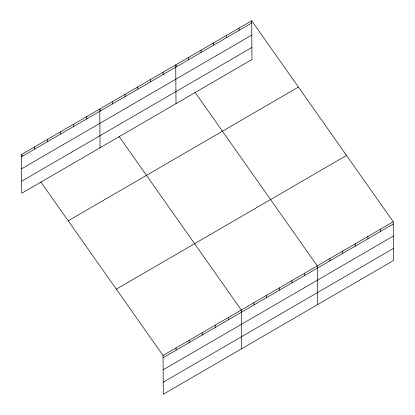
<?xml version="1.0" encoding="UTF-8"?>
<svg xmlns="http://www.w3.org/2000/svg" width="415" height="415" viewBox="0 0 415 415"><rect width="100%" height="100%" fill="white"/><g stroke="black" fill="none" stroke-linecap="round" stroke-linejoin="round"><path stroke-width="0.62" d="M251.698 20.75L251.972 59.511L21.772 193.245L21.502 154.484L251.698 20.75L393.228 221.755L393.498 260.516L163.303 394.25L163.028 355.489L40.779 181.858M21.518 156.761L251.713 23.027M21.601 168.801L251.801 35.068M21.689 181.205L251.884 47.471M68.205 220.816L298.406 87.083M116.325 289.156L346.525 155.423M163.028 355.489L393.228 221.755M163.048 357.766L393.244 224.033M163.131 369.807L393.327 236.073M163.214 382.21L393.415 248.476M176.847 66.462L175.737 64.88L176.007 103.646M195.009 92.26L317.262 265.885L317.532 304.646M100.881 110.592L99.771 109.015L100.041 147.776M119.043 136.39L241.297 310.021L241.566 348.782M21.502 154.484L22.612 156.066M380.565 229.111L380.581 231.388M367.903 236.467L367.918 238.744M355.245 243.823L355.261 246.1M342.583 251.174L342.598 253.451M329.925 258.529L329.941 260.807M304.6 273.241L304.615 275.519M291.942 280.597L291.958 282.874M279.279 287.953L279.295 290.23M266.617 295.309L266.632 297.586M253.959 302.665L253.975 304.942M239.04 28.106L239.056 30.383M226.377 35.462L226.393 37.739M228.25 317.6L228.271 319.877M213.715 42.818L213.735 45.095M215.209 325.173L215.224 327.451M201.057 50.174L201.073 52.451M202.162 332.752L202.178 335.03M188.394 57.529L188.41 59.807M189.121 340.331L189.136 342.608M176.074 347.91L176.09 350.187M163.074 72.236L163.09 74.513M150.412 79.592L150.427 81.869M137.754 86.948L137.77 89.225M125.091 94.304L125.107 96.581M112.429 101.659L112.444 103.937M86.725 116.594L86.74 118.872M73.683 124.173L73.699 126.451M60.637 131.752L60.652 134.029M47.59 139.326L47.606 141.603M34.549 146.905L34.564 149.182"/></g></svg>
